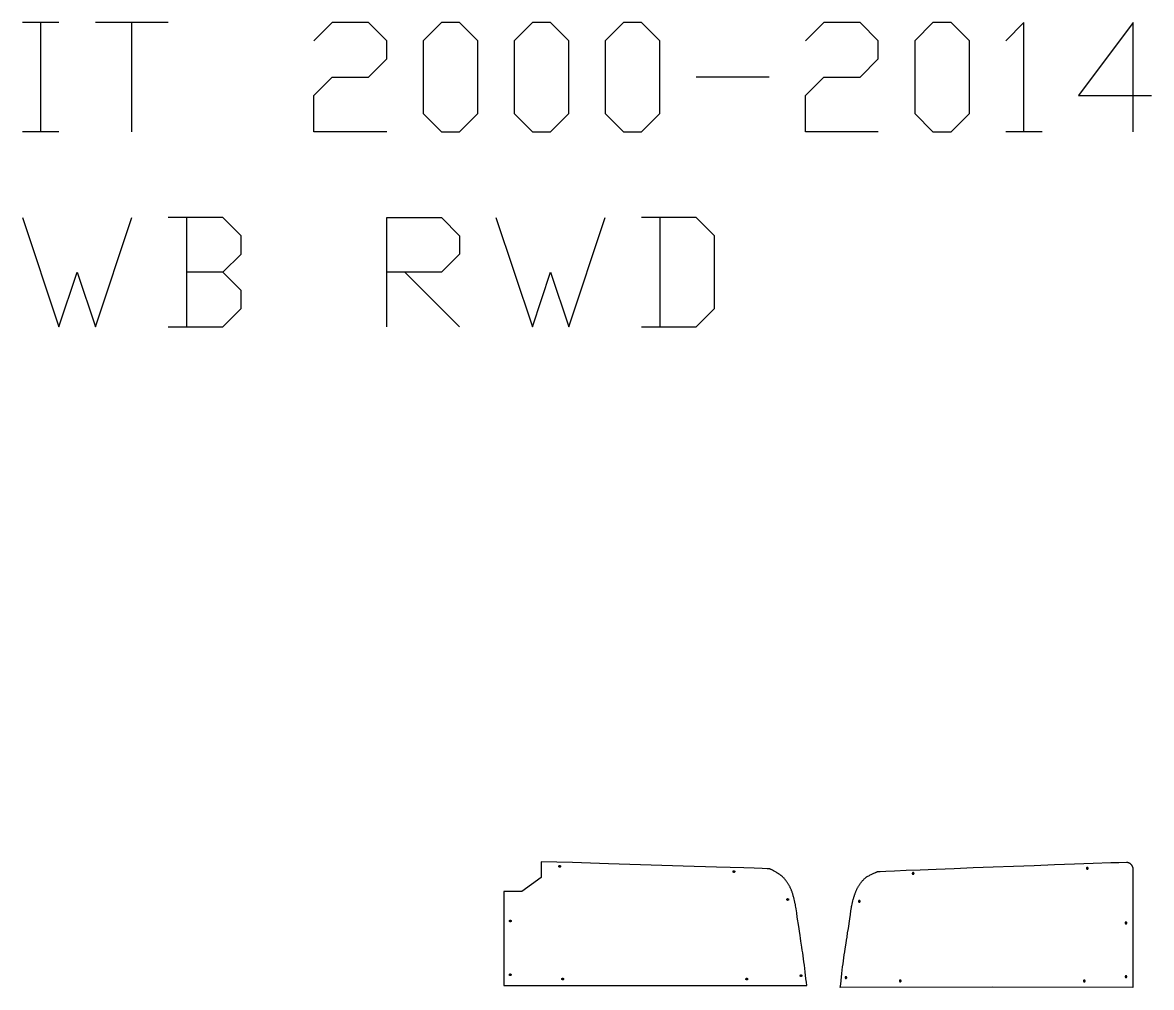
# Model space of a CAD drawing. Extents: x 850 to 7689, y -9166 to -905.
# Drawn here: x 4072 to 6696, y -3148 to -905 of the extents above; entities that cross this region are included whole.
import ezdxf

# ---------------------------------------------------------------- set-up
doc = ezdxf.new("R2010")
doc.units = 0
doc.layers.add('Default_Layer', color=1, linetype='CONTINUOUS')

msp = doc.modelspace()

# ---------------------------------------------------------------- linework, layer by layer
at = {"layer": 'Default_Layer'}
for points in [[(4156.2, -904.6), (4071.5, -904.6)], [(4113.9, -1158.6), (4113.9, -904.6)], [(4410.2, -904.6), (4240.9, -904.6)], [(4325.5, -1158.6), (4325.5, -904.6)], [(4918.2, -1158.6), (4748.9, -1158.6), (4748.9, -1073.9), (4791.2, -1031.6), (4875.9, -1031.6), (4918.2, -989.3), (4918.2, -946.9), (4875.9, -904.6), (4791.2, -904.6), (4748.9, -946.9)], [(6061.2, -1158.6), (5891.9, -1158.6), (5891.9, -1073.9), (5934.2, -1031.6), (6018.9, -1031.6), (6061.2, -989.3), (6061.2, -946.9), (6018.9, -904.6), (5934.2, -904.6), (5891.9, -946.9)], [(6399.9, -1158.6), (6399.9, -904.6), (6357.5, -946.9)], [(6653.9, -1158.6), (6653.9, -904.6), (6526.9, -1073.9), (6696.2, -1073.9)], [(5807.2, -1031.6), (5637.9, -1031.6)], [(4156.2, -1158.6), (4071.5, -1158.6)], [(6442.2, -1158.6), (6357.5, -1158.6)], [(4071.5, -1358.2), (4156.2, -1612.2), (4198.5, -1485.2), (4240.9, -1612.2), (4325.5, -1358.2)], [(4537.2, -1485.2), (4579.5, -1442.8), (4579.5, -1400.5), (4537.2, -1358.2), (4410.2, -1358.2)], [(4452.5, -1358.2), (4452.5, -1612.2)], [(4918.2, -1612.2), (4918.2, -1358.2), (5045.2, -1358.2), (5087.5, -1400.5), (5087.5, -1442.8), (5045.2, -1485.2), (4918.2, -1485.2)], [(5172.2, -1358.2), (5256.9, -1612.2), (5299.2, -1485.2), (5341.5, -1612.2), (5426.2, -1358.2)], [(5510.9, -1612.2), (5637.9, -1612.2), (5680.2, -1569.8), (5680.2, -1400.5), (5637.9, -1358.2), (5510.9, -1358.2)], [(5553.2, -1358.2), (5553.2, -1612.2)], [(4410.2, -1612.2), (4537.2, -1612.2), (4579.5, -1569.8), (4579.5, -1527.5), (4537.2, -1485.2), (4452.5, -1485.2)], [(4960.5, -1485.2), (5087.5, -1612.2)]]:
    msp.add_lwpolyline(points, dxfattribs=at)
for points in [[(5045.2, -1158.6), (5087.5, -1158.6), (5129.9, -1116.3), (5129.9, -946.9), (5087.5, -904.6), (5045.2, -904.6), (5002.9, -946.9), (5002.9, -1116.3), (5045.2, -1158.6)], [(5256.9, -1158.6), (5299.2, -1158.6), (5341.5, -1116.3), (5341.5, -946.9), (5299.2, -904.6), (5256.9, -904.6), (5214.5, -946.9), (5214.5, -1116.3), (5256.9, -1158.6)], [(5468.5, -1158.6), (5510.9, -1158.6), (5553.2, -1116.3), (5553.2, -946.9), (5510.9, -904.6), (5468.5, -904.6), (5426.2, -946.9), (5426.2, -1116.3), (5468.5, -1158.6)], [(6188.2, -1158.6), (6230.5, -1158.6), (6272.9, -1116.3), (6272.9, -946.9), (6230.5, -904.6), (6188.2, -904.6), (6145.9, -946.9), (6145.9, -1116.3), (6188.2, -1158.6)], [(5894.9, -3143.7), (5893.9, -3135.9), (5893, -3127.9), (5891.1, -3111.8), (5890.2, -3103.9), (5889.3, -3096.2), (5888.4, -3088.8), (5887.4, -3081.7), (5886.5, -3074.9), (5885.5, -3068), (5884.5, -3061.2), (5883.4, -3054.4), (5881.3, -3040.7), (5880.2, -3033.8), (5879.2, -3027), (5877.7, -3017.2), (5876.1, -3006.5), (5872.9, -2984.5), (5871.4, -2974.3), (5870, -2965.4), (5869.4, -2961.6), (5868.8, -2958.3), (5868.4, -2955.5), (5868, -2953.5), (5867.2, -2949.9), (5866.4, -2946.3), (5865.5, -2942.6), (5864.6, -2939), (5864.1, -2937.2), (5863.6, -2935.4), (5863.2, -2933.7), (5862.7, -2932), (5862.2, -2930.4), (5861.7, -2928.9), (5861.1, -2927.4), (5860.6, -2926), (5860.1, -2924.6), (5859.6, -2923.2), (5859, -2921.8), (5858.4, -2920.5), (5857.9, -2919.1), (5857.2, -2917.7), (5856.6, -2916.4), (5856, -2915), (5855.3, -2913.7), (5854.7, -2912.4), (5854, -2911.1), (5853.3, -2909.8), (5852.6, -2908.5), (5851.8, -2907.3), (5851.1, -2906.1), (5850.4, -2905), (5849.6, -2903.9), (5848.8, -2902.8), (5848, -2901.7), (5847.2, -2900.6), (5846.4, -2899.5), (5845.5, -2898.4), (5844.7, -2897.4), (5843.8, -2896.3), (5842.9, -2895.3), (5842, -2894.3), (5841, -2893.3), (5840.1, -2892.4), (5839.1, -2891.4), (5838.1, -2890.5), (5837.1, -2889.6), (5836.1, -2888.7), (5835.5, -2888.2), (5834.9, -2887.8), (5833.6, -2886.8), (5832.1, -2885.8), (5830.5, -2884.7), (5828.9, -2883.6), (5827.1, -2882.5), (5825.4, -2881.5), (5823.6, -2880.4), (5820.3, -2878.5), (5817.4, -2876.9), (5815.1, -2875.6), (5813.8, -2874.9), (5812.3, -2874.1), (5811.5, -2873.8), (5810.7, -2873.4), (5810, -2873), (5809.2, -2872.7), (5808.3, -2872.5), (5807.5, -2872.3), (5807.2, -2872.2), (5806.3, -2872.2), (5803.1, -2872.1), (5791.3, -2871.6), (5772.9, -2871), (5748.5, -2870.2), (5685.3, -2868.3), (5607.7, -2865.9), (5434.2, -2860.5), (5350.5, -2857.9), (5277, -2855.7), (5277, -2892.2), (5232.5, -2924.8), (5190.4, -2924.8), (5190.4, -3143.7), (5541.6, -3143.4), (5894.9, -3143.7)], [(6652.8, -2870.5), (6652.8, -2875.6), (6652.8, -3148.1), (6326, -3147.7), (5972.7, -3148), (5973.7, -3140.2), (5974.6, -3132.2), (5976.5, -3116.1), (5977.4, -3108.2), (5978.3, -3100.5), (5979.3, -3093.1), (5980.2, -3086.1), (5981.1, -3079.2), (5982.1, -3072.4), (5983.2, -3065.5), (5984.2, -3058.7), (5986.3, -3045), (5987.4, -3038.2), (5988.4, -3031.3), (5989.9, -3021.5), (5991.5, -3010.8), (5994.7, -2988.8), (5996.2, -2978.7), (5997.6, -2969.7), (5998.2, -2965.9), (5998.8, -2962.6), (5999.2, -2959.9), (5999.6, -2957.8), (6000.4, -2954.2), (6001.2, -2950.6), (6002.1, -2946.9), (6003, -2943.3), (6003.5, -2941.5), (6004, -2939.7), (6004.5, -2938), (6005, -2936.4), (6005.5, -2934.7), (6006, -2933.2), (6006.5, -2931.7), (6007, -2930.3), (6007.5, -2928.9), (6008, -2927.5), (6008.6, -2926.2), (6009.2, -2924.8), (6009.8, -2923.4), (6010.4, -2922), (6011, -2920.7), (6011.6, -2919.3), (6012.3, -2918), (6012.9, -2916.7), (6013.6, -2915.4), (6014.3, -2914.1), (6015, -2912.9), (6015.8, -2911.7), (6016.5, -2910.5), (6017.2, -2909.3), (6018, -2908.2), (6018.8, -2907.1), (6019.6, -2906), (6020.4, -2904.9), (6021.2, -2903.8), (6022.1, -2902.7), (6022.9, -2901.7), (6023.8, -2900.7), (6024.7, -2899.6), (6025.7, -2898.6), (6026.6, -2897.6), (6027.5, -2896.7), (6028.5, -2895.7), (6029.5, -2894.8), (6030.5, -2893.9), (6031.6, -2893), (6032.1, -2892.6), (6032.7, -2892.1), (6033.3, -2891.7), (6034, -2891.2), (6034.8, -2890.7), (6035.5, -2890.3), (6037.2, -2889.3), (6038.9, -2888.4), (6040.7, -2887.5), (6042.5, -2886.6), (6044.3, -2885.7), (6046.1, -2884.9), (6047.8, -2884.1), (6050.8, -2882.7), (6053.1, -2881.7), (6053.9, -2881.4), (6054.4, -2881.1), (6056, -2880.3), (6056.8, -2879.9), (6057.5, -2879.6), (6058.3, -2879.2), (6059.1, -2878.9), (6059.9, -2878.7), (6060.8, -2878.4), (6061.2, -2878.4), (6062.1, -2878.4), (6065.6, -2878.2), (6078.7, -2877.6), (6099.1, -2876.8), (6126.1, -2875.7), (6158.7, -2874.4), (6196.1, -2872.9), (6237.3, -2871.3), (6281.6, -2869.6), (6327.9, -2867.9), (6375.5, -2866.1), (6423.5, -2864.3), (6471.1, -2862.6), (6517.2, -2860.9), (6561.1, -2859.4), (6601.8, -2858), (6620.7, -2857.4), (6638.6, -2856.8), (6638.7, -2856.8), (6639.4, -2856.9), (6640.2, -2857.1), (6641, -2857.3), (6641.7, -2857.5), (6642.6, -2857.8), (6643.4, -2858.1), (6644.2, -2858.5), (6645, -2858.9), (6645.7, -2859.4), (6646.5, -2859.9), (6647.1, -2860.5), (6647.8, -2861.1), (6648.4, -2861.7), (6649, -2862.3), (6649.6, -2863), (6650.1, -2863.7), (6650.6, -2864.5), (6651.1, -2865.2), (6651.5, -2866), (6651.8, -2866.9), (6652.1, -2867.7), (6652.4, -2868.6), (6652.6, -2869.4), (6652.8, -2870.3), (6652.8, -2870.5)], [(5318.4, -2866.7), (5318.4, -2866.5), (5318.5, -2866.3), (5318.5, -2866.1), (5318.6, -2865.9), (5318.7, -2865.7), (5318.8, -2865.6), (5318.9, -2865.4), (5319, -2865.3), (5319.1, -2865.2), (5319.3, -2865), (5319.5, -2864.9), (5319.6, -2864.9), (5319.8, -2864.8), (5320, -2864.7), (5320.2, -2864.7), (5320.4, -2864.7), (5320.6, -2864.7), (5320.8, -2864.7), (5321, -2864.8), (5321.2, -2864.9), (5321.4, -2864.9), (5321.5, -2865), (5321.7, -2865.2), (5321.8, -2865.3), (5322, -2865.4), (5322.1, -2865.6), (5322.2, -2865.7), (5322.3, -2865.9), (5322.3, -2866.1), (5322.4, -2866.3), (5322.4, -2866.5), (5322.4, -2866.7), (5322.4, -2866.9), (5322.4, -2867.1), (5322.3, -2867.3), (5322.3, -2867.5), (5322.2, -2867.6), (5322.1, -2867.8), (5322, -2868), (5321.8, -2868.1), (5321.7, -2868.2), (5321.5, -2868.4), (5321.4, -2868.5), (5321.2, -2868.5), (5321, -2868.6), (5320.8, -2868.7), (5320.6, -2868.7), (5320.4, -2868.7), (5320.2, -2868.7), (5320, -2868.7), (5319.8, -2868.6), (5319.6, -2868.5), (5319.5, -2868.5), (5319.3, -2868.4), (5319.1, -2868.2), (5319, -2868.1), (5318.9, -2868), (5318.8, -2867.8), (5318.7, -2867.6), (5318.6, -2867.5), (5318.5, -2867.3), (5318.5, -2867.1), (5318.4, -2866.9), (5318.4, -2866.7)], [(5723.4, -2878.7), (5723.4, -2878.5), (5723.5, -2878.3), (5723.5, -2878.1), (5723.6, -2877.9), (5723.7, -2877.7), (5723.8, -2877.6), (5723.9, -2877.4), (5724, -2877.3), (5724.1, -2877.2), (5724.3, -2877), (5724.5, -2876.9), (5724.6, -2876.9), (5724.8, -2876.8), (5725, -2876.7), (5725.2, -2876.7), (5725.4, -2876.7), (5725.6, -2876.7), (5725.8, -2876.7), (5726, -2876.8), (5726.2, -2876.9), (5726.4, -2876.9), (5726.5, -2877), (5726.7, -2877.2), (5726.8, -2877.3), (5727, -2877.4), (5727.1, -2877.6), (5727.2, -2877.7), (5727.3, -2877.9), (5727.3, -2878.1), (5727.4, -2878.3), (5727.4, -2878.5), (5727.4, -2878.7), (5727.4, -2878.9), (5727.4, -2879.1), (5727.3, -2879.3), (5727.3, -2879.5), (5727.2, -2879.6), (5727.1, -2879.8), (5727, -2880), (5726.8, -2880.1), (5726.7, -2880.2), (5726.5, -2880.4), (5726.4, -2880.5), (5726.2, -2880.5), (5726, -2880.6), (5725.8, -2880.7), (5725.6, -2880.7), (5725.4, -2880.7), (5725.2, -2880.7), (5725, -2880.7), (5724.8, -2880.6), (5724.6, -2880.5), (5724.5, -2880.5), (5724.3, -2880.4), (5724.1, -2880.2), (5724, -2880.1), (5723.9, -2880), (5723.8, -2879.8), (5723.7, -2879.6), (5723.6, -2879.5), (5723.5, -2879.3), (5723.5, -2879.1), (5723.4, -2878.9), (5723.4, -2878.7)], [(6144.2, -2883), (6144.2, -2882.8), (6144.1, -2882.6), (6144.1, -2882.4), (6144, -2882.2), (6143.9, -2882.1), (6143.8, -2881.9), (6143.7, -2881.7), (6143.6, -2881.6), (6143.5, -2881.5), (6143.3, -2881.4), (6143.1, -2881.3), (6143, -2881.2), (6142.8, -2881.1), (6142.6, -2881.1), (6142.4, -2881), (6142.2, -2881), (6142, -2881), (6141.8, -2881.1), (6141.6, -2881.1), (6141.4, -2881.2), (6141.2, -2881.3), (6141.1, -2881.4), (6140.9, -2881.5), (6140.8, -2881.6), (6140.6, -2881.7), (6140.5, -2881.9), (6140.4, -2882.1), (6140.3, -2882.2), (6140.3, -2882.4), (6140.2, -2882.6), (6140.2, -2882.8), (6140.2, -2883), (6140.2, -2883.2), (6140.2, -2883.4), (6140.3, -2883.6), (6140.3, -2883.8), (6140.4, -2884), (6140.5, -2884.1), (6140.6, -2884.3), (6140.8, -2884.4), (6140.9, -2884.6), (6141.1, -2884.7), (6141.2, -2884.8), (6141.4, -2884.9), (6141.6, -2884.9), (6141.8, -2885), (6142, -2885), (6142.2, -2885), (6142.4, -2885), (6142.6, -2885), (6142.8, -2884.9), (6143, -2884.9), (6143.1, -2884.8), (6143.3, -2884.7), (6143.5, -2884.6), (6143.6, -2884.4), (6143.7, -2884.3), (6143.8, -2884.1), (6143.9, -2884), (6144, -2883.8), (6144.1, -2883.6), (6144.1, -2883.4), (6144.2, -2883.2), (6144.2, -2883)], [(6549.2, -2871), (6549.2, -2870.8), (6549.1, -2870.6), (6549.1, -2870.4), (6549, -2870.2), (6548.9, -2870.1), (6548.8, -2869.9), (6548.7, -2869.7), (6548.6, -2869.6), (6548.5, -2869.5), (6548.3, -2869.4), (6548.1, -2869.3), (6548, -2869.2), (6547.8, -2869.1), (6547.6, -2869.1), (6547.4, -2869), (6547.2, -2869), (6547, -2869), (6546.8, -2869.1), (6546.6, -2869.1), (6546.4, -2869.2), (6546.2, -2869.3), (6546.1, -2869.4), (6545.9, -2869.5), (6545.8, -2869.6), (6545.6, -2869.7), (6545.5, -2869.9), (6545.4, -2870.1), (6545.3, -2870.2), (6545.3, -2870.4), (6545.2, -2870.6), (6545.2, -2870.8), (6545.2, -2871), (6545.2, -2871.2), (6545.2, -2871.4), (6545.3, -2871.6), (6545.3, -2871.8), (6545.4, -2872), (6545.5, -2872.1), (6545.6, -2872.3), (6545.8, -2872.4), (6545.9, -2872.6), (6546.1, -2872.7), (6546.2, -2872.8), (6546.4, -2872.9), (6546.6, -2872.9), (6546.8, -2873), (6547, -2873), (6547.2, -2873), (6547.4, -2873), (6547.6, -2873), (6547.8, -2872.9), (6548, -2872.9), (6548.1, -2872.8), (6548.3, -2872.7), (6548.5, -2872.6), (6548.6, -2872.4), (6548.7, -2872.3), (6548.8, -2872.1), (6548.9, -2872), (6549, -2871.8), (6549.1, -2871.6), (6549.1, -2871.4), (6549.2, -2871.2), (6549.2, -2871)], [(5848.4, -2943.7), (5848.4, -2943.5), (5848.5, -2943.3), (5848.5, -2943.1), (5848.6, -2942.9), (5848.7, -2942.7), (5848.8, -2942.6), (5848.9, -2942.4), (5849, -2942.3), (5849.1, -2942.2), (5849.3, -2942), (5849.5, -2941.9), (5849.6, -2941.9), (5849.8, -2941.8), (5850, -2941.7), (5850.2, -2941.7), (5850.4, -2941.7), (5850.6, -2941.7), (5850.8, -2941.7), (5851, -2941.8), (5851.2, -2941.9), (5851.4, -2941.9), (5851.5, -2942), (5851.7, -2942.2), (5851.8, -2942.3), (5852, -2942.4), (5852.1, -2942.6), (5852.2, -2942.7), (5852.3, -2942.9), (5852.3, -2943.1), (5852.4, -2943.3), (5852.4, -2943.5), (5852.4, -2943.7), (5852.4, -2943.9), (5852.4, -2944.1), (5852.3, -2944.3), (5852.3, -2944.5), (5852.2, -2944.6), (5852.1, -2944.8), (5852, -2945), (5851.8, -2945.1), (5851.7, -2945.2), (5851.5, -2945.4), (5851.4, -2945.5), (5851.2, -2945.5), (5851, -2945.6), (5850.8, -2945.7), (5850.6, -2945.7), (5850.4, -2945.7), (5850.2, -2945.7), (5850, -2945.7), (5849.8, -2945.6), (5849.6, -2945.5), (5849.5, -2945.5), (5849.3, -2945.4), (5849.1, -2945.2), (5849, -2945.1), (5848.9, -2945), (5848.8, -2944.8), (5848.7, -2944.6), (5848.6, -2944.5), (5848.5, -2944.3), (5848.5, -2944.1), (5848.4, -2943.9), (5848.4, -2943.7)], [(6019.2, -2948), (6019.2, -2947.8), (6019.1, -2947.6), (6019.1, -2947.4), (6019, -2947.2), (6018.9, -2947.1), (6018.8, -2946.9), (6018.7, -2946.7), (6018.6, -2946.6), (6018.5, -2946.5), (6018.3, -2946.4), (6018.1, -2946.3), (6018, -2946.2), (6017.8, -2946.1), (6017.6, -2946.1), (6017.4, -2946), (6017.2, -2946), (6017, -2946), (6016.8, -2946.1), (6016.6, -2946.1), (6016.4, -2946.2), (6016.2, -2946.3), (6016.1, -2946.4), (6015.9, -2946.5), (6015.8, -2946.6), (6015.6, -2946.7), (6015.5, -2946.9), (6015.4, -2947.1), (6015.3, -2947.2), (6015.3, -2947.4), (6015.2, -2947.6), (6015.2, -2947.8), (6015.2, -2948), (6015.2, -2948.2), (6015.2, -2948.4), (6015.3, -2948.6), (6015.3, -2948.8), (6015.4, -2949), (6015.5, -2949.1), (6015.6, -2949.3), (6015.8, -2949.4), (6015.9, -2949.6), (6016.1, -2949.7), (6016.2, -2949.8), (6016.4, -2949.9), (6016.6, -2949.9), (6016.8, -2950), (6017, -2950), (6017.2, -2950), (6017.4, -2950), (6017.6, -2950), (6017.8, -2949.9), (6018, -2949.9), (6018.1, -2949.8), (6018.3, -2949.7), (6018.5, -2949.6), (6018.6, -2949.4), (6018.7, -2949.3), (6018.8, -2949.1), (6018.9, -2949), (6019, -2948.8), (6019.1, -2948.6), (6019.1, -2948.4), (6019.2, -2948.2), (6019.2, -2948)], [(5203.4, -2993.7), (5203.4, -2993.5), (5203.5, -2993.3), (5203.5, -2993.1), (5203.6, -2992.9), (5203.7, -2992.7), (5203.8, -2992.6), (5203.9, -2992.4), (5204, -2992.3), (5204.1, -2992.2), (5204.3, -2992), (5204.5, -2991.9), (5204.6, -2991.9), (5204.8, -2991.8), (5205, -2991.7), (5205.2, -2991.7), (5205.4, -2991.7), (5205.6, -2991.7), (5205.8, -2991.7), (5206, -2991.8), (5206.2, -2991.9), (5206.4, -2991.9), (5206.5, -2992), (5206.7, -2992.2), (5206.8, -2992.3), (5207, -2992.4), (5207.1, -2992.6), (5207.2, -2992.7), (5207.3, -2992.9), (5207.3, -2993.1), (5207.4, -2993.3), (5207.4, -2993.5), (5207.4, -2993.7), (5207.4, -2993.9), (5207.4, -2994.1), (5207.3, -2994.3), (5207.3, -2994.5), (5207.2, -2994.6), (5207.1, -2994.8), (5207, -2995), (5206.8, -2995.1), (5206.7, -2995.2), (5206.5, -2995.4), (5206.4, -2995.5), (5206.2, -2995.5), (5206, -2995.6), (5205.8, -2995.7), (5205.6, -2995.7), (5205.4, -2995.7), (5205.2, -2995.7), (5205, -2995.7), (5204.8, -2995.6), (5204.6, -2995.5), (5204.5, -2995.5), (5204.3, -2995.4), (5204.1, -2995.2), (5204, -2995.1), (5203.9, -2995), (5203.8, -2994.8), (5203.7, -2994.6), (5203.6, -2994.5), (5203.5, -2994.3), (5203.5, -2994.1), (5203.4, -2993.9), (5203.4, -2993.7)], [(6639.1, -2998), (6639.1, -2997.8), (6639, -2997.6), (6639, -2997.4), (6638.9, -2997.2), (6638.8, -2997.1), (6638.7, -2996.9), (6638.6, -2996.7), (6638.5, -2996.6), (6638.4, -2996.5), (6638.2, -2996.4), (6638, -2996.3), (6637.9, -2996.2), (6637.7, -2996.1), (6637.5, -2996.1), (6637.3, -2996), (6637.1, -2996), (6636.9, -2996), (6636.7, -2996.1), (6636.5, -2996.1), (6636.3, -2996.2), (6636.1, -2996.3), (6636, -2996.4), (6635.8, -2996.5), (6635.7, -2996.6), (6635.5, -2996.7), (6635.4, -2996.9), (6635.3, -2997.1), (6635.2, -2997.2), (6635.2, -2997.4), (6635.1, -2997.6), (6635.1, -2997.8), (6635.1, -2998), (6635.1, -2998.2), (6635.1, -2998.4), (6635.2, -2998.6), (6635.2, -2998.8), (6635.3, -2999), (6635.4, -2999.1), (6635.5, -2999.3), (6635.7, -2999.4), (6635.8, -2999.6), (6636, -2999.7), (6636.1, -2999.8), (6636.3, -2999.9), (6636.5, -2999.9), (6636.7, -3000), (6636.9, -3000), (6637.1, -3000), (6637.3, -3000), (6637.5, -3000), (6637.7, -2999.9), (6637.9, -2999.9), (6638, -2999.8), (6638.2, -2999.7), (6638.4, -2999.6), (6638.5, -2999.4), (6638.6, -2999.3), (6638.7, -2999.1), (6638.8, -2999), (6638.9, -2998.8), (6639, -2998.6), (6639, -2998.4), (6639.1, -2998.2), (6639.1, -2998)], [(5203.4, -3118.7), (5203.4, -3118.5), (5203.5, -3118.3), (5203.5, -3118.1), (5203.6, -3117.9), (5203.7, -3117.7), (5203.8, -3117.6), (5203.9, -3117.4), (5204, -3117.3), (5204.1, -3117.2), (5204.3, -3117), (5204.5, -3116.9), (5204.6, -3116.9), (5204.8, -3116.8), (5205, -3116.7), (5205.2, -3116.7), (5205.4, -3116.7), (5205.6, -3116.7), (5205.8, -3116.7), (5206, -3116.8), (5206.2, -3116.9), (5206.4, -3116.9), (5206.5, -3117), (5206.7, -3117.2), (5206.8, -3117.3), (5207, -3117.4), (5207.1, -3117.6), (5207.2, -3117.7), (5207.3, -3117.9), (5207.3, -3118.1), (5207.4, -3118.3), (5207.4, -3118.5), (5207.4, -3118.7), (5207.4, -3118.9), (5207.4, -3119.1), (5207.3, -3119.3), (5207.3, -3119.5), (5207.2, -3119.6), (5207.1, -3119.8), (5207, -3120), (5206.8, -3120.1), (5206.7, -3120.2), (5206.5, -3120.4), (5206.4, -3120.5), (5206.2, -3120.5), (5206, -3120.6), (5205.8, -3120.7), (5205.6, -3120.7), (5205.4, -3120.7), (5205.2, -3120.7), (5205, -3120.7), (5204.8, -3120.6), (5204.6, -3120.5), (5204.5, -3120.5), (5204.3, -3120.4), (5204.1, -3120.2), (5204, -3120.1), (5203.9, -3120), (5203.8, -3119.8), (5203.7, -3119.6), (5203.6, -3119.5), (5203.5, -3119.3), (5203.5, -3119.1), (5203.4, -3118.9), (5203.4, -3118.7)], [(5879.7, -3120.8), (5879.7, -3120.6), (5879.7, -3120.4), (5879.8, -3120.2), (5879.8, -3120), (5879.9, -3119.8), (5880, -3119.7), (5880.1, -3119.5), (5880.3, -3119.4), (5880.4, -3119.3), (5880.5, -3119.1), (5880.7, -3119), (5880.9, -3119), (5881.1, -3118.9), (5881.3, -3118.8), (5881.5, -3118.8), (5881.7, -3118.8), (5881.9, -3118.8), (5882.1, -3118.8), (5882.3, -3118.9), (5882.4, -3119), (5882.6, -3119), (5882.8, -3119.1), (5882.9, -3119.3), (5883.1, -3119.4), (5883.2, -3119.5), (5883.3, -3119.7), (5883.4, -3119.8), (5883.5, -3120), (5883.6, -3120.2), (5883.6, -3120.4), (5883.7, -3120.6), (5883.7, -3120.8), (5883.7, -3121), (5883.6, -3121.2), (5883.6, -3121.4), (5883.5, -3121.6), (5883.4, -3121.8), (5883.3, -3121.9), (5883.2, -3122.1), (5883.1, -3122.2), (5882.9, -3122.3), (5882.8, -3122.5), (5882.6, -3122.6), (5882.4, -3122.6), (5882.3, -3122.7), (5882.1, -3122.8), (5881.9, -3122.8), (5881.7, -3122.8), (5881.5, -3122.8), (5881.3, -3122.8), (5881.1, -3122.7), (5880.9, -3122.6), (5880.7, -3122.6), (5880.5, -3122.5), (5880.4, -3122.3), (5880.3, -3122.2), (5880.1, -3122.1), (5880, -3121.9), (5879.9, -3121.8), (5879.8, -3121.6), (5879.8, -3121.4), (5879.7, -3121.2), (5879.7, -3121), (5879.7, -3120.8)], [(5987.9, -3125.1), (5987.9, -3124.9), (5987.9, -3124.7), (5987.9, -3124.5), (5987.8, -3124.3), (5987.7, -3124.2), (5987.6, -3124), (5987.5, -3123.9), (5987.4, -3123.7), (5987.2, -3123.6), (5987.1, -3123.5), (5986.9, -3123.4), (5986.7, -3123.3), (5986.5, -3123.2), (5986.3, -3123.2), (5986.1, -3123.1), (5985.9, -3123.1), (5985.7, -3123.1), (5985.5, -3123.2), (5985.4, -3123.2), (5985.2, -3123.3), (5985, -3123.4), (5984.8, -3123.5), (5984.7, -3123.6), (5984.5, -3123.7), (5984.4, -3123.9), (5984.3, -3124), (5984.2, -3124.2), (5984.1, -3124.3), (5984, -3124.5), (5984, -3124.7), (5984, -3124.9), (5983.9, -3125.1), (5984, -3125.3), (5984, -3125.5), (5984, -3125.7), (5984.1, -3125.9), (5984.2, -3126.1), (5984.3, -3126.2), (5984.4, -3126.4), (5984.5, -3126.5), (5984.7, -3126.7), (5984.8, -3126.8), (5985, -3126.9), (5985.2, -3127), (5985.4, -3127), (5985.5, -3127.1), (5985.7, -3127.1), (5985.9, -3127.1), (5986.1, -3127.1), (5986.3, -3127.1), (5986.5, -3127), (5986.7, -3127), (5986.9, -3126.9), (5987.1, -3126.8), (5987.2, -3126.7), (5987.4, -3126.5), (5987.5, -3126.4), (5987.6, -3126.2), (5987.7, -3126.1), (5987.8, -3125.9), (5987.9, -3125.7), (5987.9, -3125.5), (5987.9, -3125.3), (5987.9, -3125.1)], [(6639.1, -3123), (6639.1, -3122.8), (6639, -3122.6), (6639, -3122.4), (6638.9, -3122.2), (6638.8, -3122.1), (6638.7, -3121.9), (6638.6, -3121.7), (6638.5, -3121.6), (6638.4, -3121.5), (6638.2, -3121.4), (6638, -3121.3), (6637.9, -3121.2), (6637.7, -3121.1), (6637.5, -3121.1), (6637.3, -3121), (6637.1, -3121), (6636.9, -3121), (6636.7, -3121.1), (6636.5, -3121.1), (6636.3, -3121.2), (6636.1, -3121.3), (6636, -3121.4), (6635.8, -3121.5), (6635.7, -3121.6), (6635.5, -3121.7), (6635.4, -3121.9), (6635.3, -3122.1), (6635.2, -3122.2), (6635.2, -3122.4), (6635.1, -3122.6), (6635.1, -3122.8), (6635.1, -3123), (6635.1, -3123.2), (6635.1, -3123.4), (6635.2, -3123.6), (6635.2, -3123.8), (6635.3, -3124), (6635.4, -3124.1), (6635.5, -3124.3), (6635.7, -3124.4), (6635.8, -3124.6), (6636, -3124.7), (6636.1, -3124.8), (6636.3, -3124.9), (6636.5, -3124.9), (6636.7, -3125), (6636.9, -3125), (6637.1, -3125), (6637.3, -3125), (6637.5, -3125), (6637.7, -3124.9), (6637.9, -3124.9), (6638, -3124.8), (6638.2, -3124.7), (6638.4, -3124.6), (6638.5, -3124.4), (6638.6, -3124.3), (6638.7, -3124.1), (6638.8, -3124), (6638.9, -3123.8), (6639, -3123.6), (6639, -3123.4), (6639.1, -3123.2), (6639.1, -3123)], [(5325.4, -3128.7), (5325.4, -3128.5), (5325.5, -3128.3), (5325.5, -3128.1), (5325.6, -3127.9), (5325.7, -3127.7), (5325.8, -3127.6), (5325.9, -3127.4), (5326, -3127.3), (5326.1, -3127.2), (5326.3, -3127), (5326.5, -3126.9), (5326.6, -3126.9), (5326.8, -3126.8), (5327, -3126.7), (5327.2, -3126.7), (5327.4, -3126.7), (5327.6, -3126.7), (5327.8, -3126.7), (5328, -3126.8), (5328.2, -3126.9), (5328.4, -3126.9), (5328.5, -3127), (5328.7, -3127.2), (5328.8, -3127.3), (5329, -3127.4), (5329.1, -3127.6), (5329.2, -3127.7), (5329.3, -3127.9), (5329.3, -3128.1), (5329.4, -3128.3), (5329.4, -3128.5), (5329.4, -3128.7), (5329.4, -3128.9), (5329.4, -3129.1), (5329.3, -3129.3), (5329.3, -3129.5), (5329.2, -3129.6), (5329.1, -3129.8), (5329, -3130), (5328.8, -3130.1), (5328.7, -3130.2), (5328.5, -3130.4), (5328.4, -3130.5), (5328.2, -3130.5), (5328, -3130.6), (5327.8, -3130.7), (5327.6, -3130.7), (5327.4, -3130.7), (5327.2, -3130.7), (5327, -3130.7), (5326.8, -3130.6), (5326.6, -3130.5), (5326.5, -3130.5), (5326.3, -3130.4), (5326.1, -3130.2), (5326, -3130.1), (5325.9, -3130), (5325.8, -3129.8), (5325.7, -3129.6), (5325.6, -3129.5), (5325.5, -3129.3), (5325.5, -3129.1), (5325.4, -3128.9), (5325.4, -3128.7)], [(5753.4, -3128.7), (5753.4, -3128.5), (5753.5, -3128.3), (5753.5, -3128.1), (5753.6, -3127.9), (5753.7, -3127.7), (5753.8, -3127.6), (5753.9, -3127.4), (5754, -3127.3), (5754.1, -3127.2), (5754.3, -3127), (5754.5, -3126.9), (5754.6, -3126.9), (5754.8, -3126.8), (5755, -3126.7), (5755.2, -3126.7), (5755.4, -3126.7), (5755.6, -3126.7), (5755.8, -3126.7), (5756, -3126.8), (5756.2, -3126.9), (5756.4, -3126.9), (5756.5, -3127), (5756.7, -3127.2), (5756.8, -3127.3), (5757, -3127.4), (5757.1, -3127.6), (5757.2, -3127.7), (5757.3, -3127.9), (5757.3, -3128.1), (5757.4, -3128.3), (5757.4, -3128.5), (5757.4, -3128.7), (5757.4, -3128.9), (5757.4, -3129.1), (5757.3, -3129.3), (5757.3, -3129.5), (5757.2, -3129.6), (5757.1, -3129.8), (5757, -3130), (5756.8, -3130.1), (5756.7, -3130.2), (5756.5, -3130.4), (5756.4, -3130.5), (5756.2, -3130.5), (5756, -3130.6), (5755.8, -3130.7), (5755.6, -3130.7), (5755.4, -3130.7), (5755.2, -3130.7), (5755, -3130.7), (5754.8, -3130.6), (5754.6, -3130.5), (5754.5, -3130.5), (5754.3, -3130.4), (5754.1, -3130.2), (5754, -3130.1), (5753.9, -3130), (5753.8, -3129.8), (5753.7, -3129.6), (5753.6, -3129.5), (5753.5, -3129.3), (5753.5, -3129.1), (5753.4, -3128.9), (5753.4, -3128.7)], [(6114.2, -3133), (6114.2, -3132.8), (6114.1, -3132.6), (6114.1, -3132.4), (6114, -3132.2), (6113.9, -3132.1), (6113.8, -3131.9), (6113.7, -3131.7), (6113.6, -3131.6), (6113.5, -3131.5), (6113.3, -3131.4), (6113.1, -3131.3), (6113, -3131.2), (6112.8, -3131.1), (6112.6, -3131.1), (6112.4, -3131), (6112.2, -3131), (6112, -3131), (6111.8, -3131.1), (6111.6, -3131.1), (6111.4, -3131.2), (6111.2, -3131.3), (6111.1, -3131.4), (6110.9, -3131.5), (6110.8, -3131.6), (6110.6, -3131.7), (6110.5, -3131.9), (6110.4, -3132.1), (6110.3, -3132.2), (6110.3, -3132.4), (6110.2, -3132.6), (6110.2, -3132.8), (6110.2, -3133), (6110.2, -3133.2), (6110.2, -3133.4), (6110.3, -3133.6), (6110.3, -3133.8), (6110.4, -3134), (6110.5, -3134.1), (6110.6, -3134.3), (6110.8, -3134.4), (6110.9, -3134.6), (6111.1, -3134.7), (6111.2, -3134.8), (6111.4, -3134.9), (6111.6, -3134.9), (6111.8, -3135), (6112, -3135), (6112.2, -3135), (6112.4, -3135), (6112.6, -3135), (6112.8, -3134.9), (6113, -3134.9), (6113.1, -3134.8), (6113.3, -3134.7), (6113.5, -3134.6), (6113.6, -3134.4), (6113.7, -3134.3), (6113.8, -3134.1), (6113.9, -3134), (6114, -3133.8), (6114.1, -3133.6), (6114.1, -3133.4), (6114.2, -3133.2), (6114.2, -3133)], [(6542.2, -3133), (6542.2, -3132.8), (6542.1, -3132.6), (6542.1, -3132.4), (6542, -3132.2), (6541.9, -3132.1), (6541.8, -3131.9), (6541.7, -3131.7), (6541.6, -3131.6), (6541.5, -3131.5), (6541.3, -3131.4), (6541.1, -3131.3), (6541, -3131.2), (6540.8, -3131.1), (6540.6, -3131.1), (6540.4, -3131), (6540.2, -3131), (6540, -3131), (6539.8, -3131.1), (6539.6, -3131.1), (6539.4, -3131.2), (6539.2, -3131.3), (6539.1, -3131.4), (6538.9, -3131.5), (6538.8, -3131.6), (6538.6, -3131.7), (6538.5, -3131.9), (6538.4, -3132.1), (6538.3, -3132.2), (6538.3, -3132.4), (6538.2, -3132.6), (6538.2, -3132.8), (6538.2, -3133), (6538.2, -3133.2), (6538.2, -3133.4), (6538.3, -3133.6), (6538.3, -3133.8), (6538.4, -3134), (6538.5, -3134.1), (6538.6, -3134.3), (6538.8, -3134.4), (6538.9, -3134.6), (6539.1, -3134.7), (6539.2, -3134.8), (6539.4, -3134.9), (6539.6, -3134.9), (6539.8, -3135), (6540, -3135), (6540.2, -3135), (6540.4, -3135), (6540.6, -3135), (6540.8, -3134.9), (6541, -3134.9), (6541.1, -3134.8), (6541.3, -3134.7), (6541.5, -3134.6), (6541.6, -3134.4), (6541.7, -3134.3), (6541.8, -3134.1), (6541.9, -3134), (6542, -3133.8), (6542.1, -3133.6), (6542.1, -3133.4), (6542.2, -3133.2), (6542.2, -3133)]]:
    msp.add_lwpolyline(points, close=True, dxfattribs=at)

doc.saveas('drawing.dxf')
